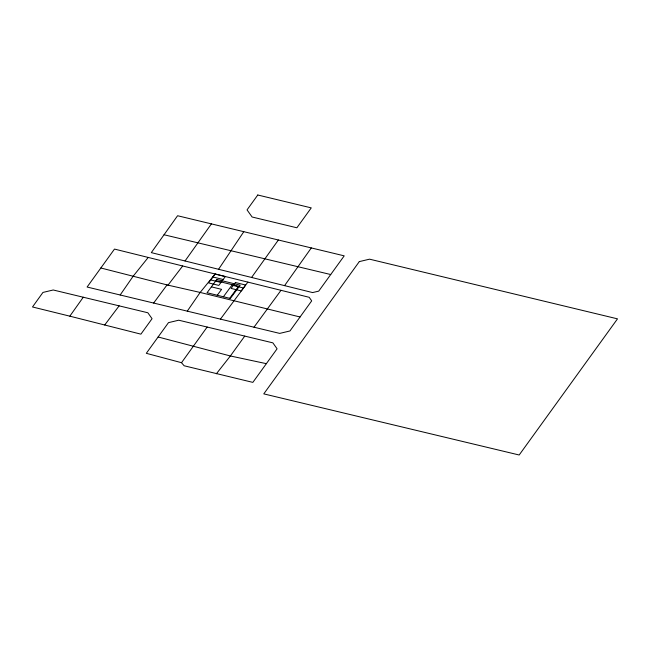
<?xml version="1.0" encoding="UTF-8"?>
<svg xmlns="http://www.w3.org/2000/svg" width="650" height="650" viewBox="0 0 650 650"><rect width="100%" height="100%" fill="white"/><g stroke="black" fill="none" stroke-linecap="round" stroke-linejoin="round"><path stroke-width="0.97" d="M243.807 231.684L177.58 215.735L151.312 252.623L312.585 292.573L318.727 291.127L344.216 255.848L243.807 231.684L218.571 269.279M187.273 311.155L200.151 292.443L215.15 274.007L225.339 276.559L218.814 285.407L208.593 282.896L215.118 274.048M120.169 294.994L133.144 276.242L148.216 257.441L309.197 297.302L311.691 300.869L289.973 330.956L279.703 333.401L87.1 287.032L114.489 249.08L148.216 257.441M311.301 247.926L284.57 285.626M69.826 316.168L140.904 334.157L152.067 318.695L147.843 312.764L53.211 289.989L42.941 292.435L32.5 306.971L69.826 316.168L83.273 297.221M211.412 223.876L185.031 260.975M251.582 277.452L278.371 239.996M181.513 362.7L184.121 365.763L252.85 382.379L277.095 348.798L272.87 342.859L178.734 320.206L168.48 322.644L146.315 353.316L181.513 362.7L207.155 327.039M244.749 336.091L230.376 355.973L216.369 373.774M280.995 290.322L253.996 327.21M153.636 303.054L167.05 284.903M217.254 295.254L221.601 289.356L211.388 286.845M223.389 296.757L232.253 284.733M229.694 298.309L238.582 286.301L215.922 280.686M247.869 282.116L220.439 319.134M104.707 324.992L119.137 305.849M100.807 267.979L168.009 285.147L182.691 265.972M266.354 363.667L230.376 355.973L158.112 336.984M168.009 285.147L200.151 292.443L300.072 316.989M164.044 234.756L330.72 274.536M212.94 276.998L223.161 279.508M210.771 279.947L220.984 282.457M233.244 285.472L243.466 287.983M257.782 195L247.041 209.885L252.111 217.002L296.879 227.784L311.252 207.878L257.782 195M359.304 261.609L263.778 393.876L519.179 455L617.5 318.849L369.558 259.171L359.304 261.609M216.832 279.467L207.041 292.744L230.36 298.472L240.151 285.196L216.832 279.467M235.422 282.523L231.075 288.421L241.288 290.932L245.635 285.033L235.422 282.523"/></g></svg>
